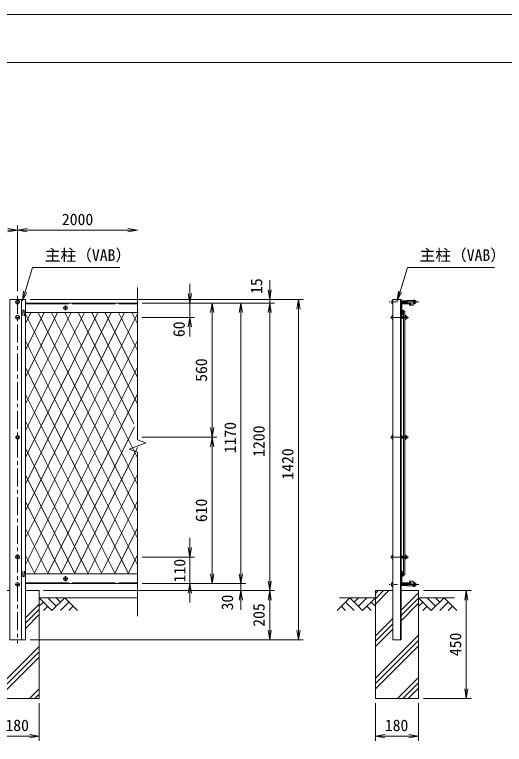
# Model space of a CAD drawing. Units: millimetres, scale not verified. Extents: x -4200 to 4200, y -2970 to 2970.
# Drawn here: x -1392 to 649, y -75 to 2970 of the extents above; entities that cross this region are included whole.
import ezdxf
from ezdxf.enums import TextEntityAlignment as Align

# ---------------------------------------------------------------- set-up
doc = ezdxf.new("R2010")
doc.units = ezdxf.units.MM
doc.header["$LTSCALE"] = 15
doc.linetypes.add('CHAIN1', pattern=[8, 5, -1, 1, -1])
doc.linetypes.add('LONG_DASHED2', pattern=[13, 12, -1])
for name, color, linetype, lineweight in [('0-0_D-STR1', 1, 'Continuous', 9), ('0-1_D-BMK', 2, 'CHAIN1', 9), ('0-2_D-STR-DIM', 7, 'Continuous', 9), ('0-3_D-BGD', 7, 'Continuous', 9), ('0-4_D-STR4', 7, 'Continuous', 9), ('0-5_D-DCR-HCH', 7, 'Continuous', 9), ('0-6_D-STR3', 3, 'Continuous', 9), ('0-7_0', 7, 'Continuous', 9), ('0-9_D-STR-TXT', 7, 'Continuous', 9), ('0-A_D-STR2', 7, 'Continuous', 9), ('0-B_D-TTL', 2, 'Continuous', 9)]:
    doc.layers.add(name, color=color, linetype=linetype, lineweight=lineweight)
doc.styles.add('ＭＳ ゴシック', font='')
doc.styles.get('ＭＳ ゴシック').set_extended_font_data('MS Gothic')

# ---------------------------------------------------------------- blocks, each defined once
blk = doc.blocks.new('_Open')
at = {"layer": '0-7_0'}
blk.add_line((-15, 2.5), (0, 0), dxfattribs=at)
blk.add_lwpolyline([(-15, -2.5), (0, 0), (-15, 0)], dxfattribs=at)

msp = doc.modelspace()

# ---------------------------------------------------------------- linework, layer by layer
at = {"layer": '0-0_D-STR1'}
for p, q in [((-1363.9, 361.44), (-1363.9, 1781.44)), ((-1347.4, 361.44), (-1347.4, 1781.44)), ((-1347.4, 1766.44), (-879.9, 1766.44)), ((219.1, 1781.44), (184.1, 1781.44)), ((184.1, 361.44), (184.1, 1781.44)), ((216.1, 361.44), (216.1, 1781.44)), ((219.1, 361.44), (219.1, 1781.44)), ((259.1, 1766.44), (224.1, 1766.44)), ((259.1, 1765.44), (259.1, 1766.44)), ((219.1, 1761.44), (219.1, 1726.44)), ((222.1, 1758.94), (222.1, 1728.44)), ((226.1, 1736.82), (229.1, 1736.82)), ((226.1, 1736.82), (226.1, 1726.94)), ((257.1, 1763.44), (226.6, 1763.44)), ((229.1, 1736.82), (229.1, 1725.82)), ((-1357.9, 1734.82), (-1358.65, 1713.32)), ((-1351.9, 1734.82), (-1351.15, 1713.32)), ((-879.9, 1726.44), (-1347.4, 1726.44)), ((226.1, 1726.94), (219.1, 1717.89)), ((220.1, 1726.44), (219.1, 1726.44)), ((229.1, 1725.82), (219.1, 1713.32)), ((219.1, 1717.89), (219.1, 1713.32)), ((229.1, 1732.44), (229.1, 632.44)), ((229.1, 1732.44), (235.1, 1732.44)), ((235.1, 1732.44), (235.1, 632.44)), ((-1357.9, 626.77), (-1358.65, 648.27)), ((-1351.9, 626.77), (-1351.15, 648.27)), ((229.1, 637.17), (219.1, 649.67)), ((219.1, 645.1), (219.1, 649.67)), ((226.1, 636.05), (219.1, 645.1)), ((-879.9, 636.44), (-1347.4, 636.44)), ((220.1, 636.44), (219.1, 636.44)), ((219.1, 601.44), (219.1, 636.44)), ((222.1, 603.94), (222.1, 634.44)), ((226.1, 626.17), (226.1, 636.05)), ((226.1, 626.17), (229.1, 626.17)), ((229.1, 626.17), (229.1, 637.17)), ((229.1, 632.44), (235.1, 632.44)), ((-1347.4, 596.44), (-879.9, 596.44)), ((259.1, 596.44), (224.1, 596.44)), ((257.1, 599.44), (226.6, 599.44)), ((259.1, 597.44), (259.1, 596.44)), ((-1412.4, 361.44), (-1347.4, 361.44)), ((219.1, 361.44), (184.1, 361.44))]:
    msp.add_line(p, q, dxfattribs=at)
at = {"layer": '0-0_D-STR1', "linetype": 'LONG_DASHED2'}
for p, q in [((-1347.4, 1763.44), (-879.9, 1763.44)), ((-1347.4, 599.44), (-879.9, 599.44))]:
    msp.add_line(p, q, dxfattribs=at)
at = {"layer": '0-0_D-STR1'}
msp.add_lwpolyline([(-1412.4, 361.44), (-1412.4, 1781.44), (-1347.4, 1781.44)], dxfattribs=at)
for centre, radius, start, end in [((224.1, 1761.44), 5, 90, 180), ((-1354.9, 1733.57), 3.25, 22.61986, 157.38014), ((226.6, 1758.94), 4.5, 90, 180), ((257.1, 1765.44), 2, 270, 0), ((220.1, 1728.44), 2, 270, 0), ((-1354.9, 628.02), 3.25, 202.61986, 337.38014), ((220.1, 634.44), 2, 0, 90), ((224.1, 601.44), 5, 180, 270), ((226.6, 603.94), 4.5, 180, 270), ((257.1, 597.44), 2, 0, 90)]:
    msp.add_arc(centre, radius, start, end, dxfattribs=at)
at = {"layer": '0-1_D-BMK'}
for p, q in [((-1369.9, 1770.94), (-1389.9, 1770.94)), ((-1379.9, 1796.44), (-1379.9, 346.44)), ((293.33, 1770.94), (169.1, 1770.94)), ((-1169.9, 1746.44), (-1189.9, 1746.44)), ((-1179.9, 1756.44), (-1179.9, 1736.44)), ((-1369.9, 1706.44), (-1389.9, 1706.44)), ((250.1, 1706.44), (172.1, 1706.44)), ((-1369.9, 1206.44), (-1389.9, 1206.44)), ((250.1, 1206.44), (172.1, 1206.44)), ((-1369.9, 706.44), (-1389.9, 706.44)), ((250.1, 706.44), (172.1, 706.44)), ((-1169.9, 616.44), (-1189.9, 616.44)), ((-1179.9, 606.44), (-1179.9, 626.44)), ((-1369.9, 591.94), (-1389.9, 591.94)), ((293.33, 591.94), (169.1, 591.94))]:
    msp.add_line(p, q, dxfattribs=at)
at = {"layer": '0-2_D-STR-DIM'}
for p, q in [((-1379.9, 1816.44), (-1379.9, 2090.22)), ((-1379.9, 1816.44), (-1379.9, 2090.22)), ((-1339.9, 2070.22), (-919.9, 2070.22)), ((-328.86, 1821.44), (-328.86, 1861.44)), ((-879.9, 1830.89), (-879.9, 1195.67)), ((-661.9, 1806.44), (-661.9, 1846.44)), ((-1327.4, 1781.44), (-308.86, 1781.44)), ((-1327.4, 1781.44), (-188.86, 1781.44)), ((-859.9, 1766.44), (-548.86, 1766.44)), ((-859.9, 1766.44), (-428.86, 1766.44)), ((-859.9, 1766.44), (-308.86, 1766.44)), ((-859.9, 1766.44), (-308.86, 1766.44)), ((-839.9, 1766.44), (-641.9, 1766.44)), ((-661.9, 1766.44), (-661.9, 1706.44)), ((-328.86, 1766.44), (-328.86, 1781.44)), ((-208.86, 401.44), (-208.86, 1741.44)), ((-859.9, 1706.44), (-641.9, 1706.44)), ((-568.86, 1246.44), (-568.86, 1726.44)), ((-448.86, 1726.44), (-448.86, 636.44)), ((-328.86, 1726.44), (-328.86, 606.44)), ((-328.86, 1726.44), (-328.86, 1686.44)), ((-661.9, 1666.44), (-661.9, 1626.44)), ((-844.67, 1182.84), (-879.9, 1195.67)), ((-859.9, 1206.44), (-548.86, 1206.44)), ((-859.9, 1206.44), (-548.86, 1206.44)), ((-915.14, 1157.19), (-844.67, 1182.84)), ((-568.86, 636.44), (-568.86, 1166.44)), ((-879.9, 1144.36), (-915.14, 1157.19)), ((-879.9, 1144.36), (-879.9, 459.14)), ((-661.9, 746.44), (-661.9, 786.44)), ((-859.9, 706.44), (-641.9, 706.44)), ((-661.9, 596.44), (-661.9, 706.44)), ((-448.86, 636.44), (-448.86, 676.44)), ((-859.9, 596.44), (-548.86, 596.44)), ((-859.9, 596.44), (-428.86, 596.44)), ((-859.9, 596.44), (-428.86, 596.44)), ((-839.9, 596.44), (-641.9, 596.44)), ((-448.86, 596.44), (-448.86, 566.44)), ((-1272.13, 566.44), (-308.86, 566.44)), ((-1269.9, 566.44), (-428.86, 566.44)), ((-1269.9, 566.44), (-308.86, 566.44)), ((-661.9, 556.44), (-661.9, 516.44)), ((311.6, 566.44), (510.61, 566.44)), ((-448.86, 526.44), (-448.86, 486.44)), ((-328.86, 526.44), (-328.86, 401.44)), ((490.61, 156.44), (490.61, 526.44)), ((-1327.4, 361.44), (-308.86, 361.44)), ((-1327.4, 361.44), (-188.86, 361.44)), ((-1289.9, 96.44), (-1289.9, -60.88)), ((111.6, 96.44), (111.6, -60.88)), ((291.6, 96.44), (291.6, -60.88)), ((311.6, 116.44), (510.61, 116.44)), ((-1429.9, -40.88), (-1329.9, -40.88)), ((151.6, -40.88), (251.6, -40.88))]:
    msp.add_line(p, q, dxfattribs=at)
at = {"layer": '0-3_D-BGD'}
for p, q in [((-1289.9, 536.44), (-879.9, 536.44)), ((-38.4, 536.44), (111.6, 536.44)), ((441.6, 536.44), (291.6, 536.44))]:
    msp.add_line(p, q, dxfattribs=at)
at = {"layer": '0-4_D-STR4'}
for p, q in [((-1289.9, 566.44), (-1347.4, 566.44)), ((-1289.9, 566.44), (-1289.9, 116.44)), ((111.6, 566.44), (111.6, 116.44)), ((184.1, 566.44), (111.6, 566.44)), ((291.6, 566.44), (219.1, 566.44)), ((291.6, 566.44), (291.6, 116.44)), ((-1289.9, 116.44), (-1469.9, 116.44)), ((291.6, 116.44), (111.6, 116.44))]:
    msp.add_line(p, q, dxfattribs=at)
at = {"layer": '0-5_D-DCR-HCH'}
for p, q in [((111.6, 510.17), (167.87, 566.44)), ((111.6, 532.27), (145.77, 566.44)), ((111.6, 554.36), (123.68, 566.44)), ((219.1, 485.09), (291.6, 557.59)), ((-1236.69, 483.23), (-1289.9, 536.44)), ((-1272.17, 518.7), (-1289.9, 501.05)), ((-1218.95, 500.97), (-1254.43, 536.44)), ((-1183.48, 536.44), (-1236.69, 483.23)), ((-1201.12, 518.61), (-1218.95, 536.44)), ((-1165.74, 518.7), (-1201.38, 483.23)), ((-1183.48, 536.44), (-1130.27, 483.23)), ((5.17, 536.44), (-48.04, 483.23)), ((-12.56, 518.7), (23.07, 483.23)), ((5.17, 536.44), (58.39, 483.23)), ((22.91, 518.7), (40.65, 536.44)), ((40.65, 500.97), (76.12, 536.44)), ((58.39, 483.23), (111.6, 536.44)), ((93.86, 518.7), (111.6, 501.05)), ((219.1, 462.99), (291.6, 535.49)), ((344.81, 483.23), (291.6, 536.44)), ((309.34, 518.7), (291.6, 501.05)), ((362.55, 500.97), (327.07, 536.44)), ((398.02, 536.44), (344.81, 483.23)), ((380.38, 518.61), (362.55, 536.44)), ((415.76, 518.7), (380.12, 483.23)), ((398.02, 536.44), (451.23, 483.23)), ((-1347.4, 452.8), (-1289.9, 510.3)), ((-1347.4, 430.7), (-1289.9, 488.2)), ((-1254.43, 500.97), (-1272.25, 483.23)), ((-1148.01, 500.97), (-1165.82, 483.23)), ((-30.3, 500.97), (-12.48, 483.23)), ((76.12, 500.97), (93.94, 483.23)), ((219.1, 440.89), (291.6, 513.39)), ((327.07, 500.97), (309.25, 483.23)), ((433.5, 500.97), (415.68, 483.23)), ((-1347.4, 408.6), (-1289.9, 466.1)), ((111.6, 377.59), (184.1, 450.09)), ((111.6, 355.49), (184.1, 427.99)), ((111.6, 333.39), (184.1, 405.89)), ((111.6, 200.81), (291.6, 380.81)), ((111.6, 178.71), (291.6, 358.71)), ((111.6, 156.61), (291.6, 336.61)), ((-1469.9, 153.52), (-1289.9, 333.52)), ((-1469.9, 131.42), (-1289.9, 311.42)), ((-1462.79, 116.44), (-1289.9, 289.33)), ((204.01, 116.44), (291.6, 204.03)), ((-1330.21, 116.44), (-1289.9, 156.74)), ((226.1, 116.44), (291.6, 181.94)), ((248.2, 116.44), (291.6, 159.84)), ((-1308.11, 116.44), (-1289.9, 134.65))]:
    msp.add_line(p, q, dxfattribs=at)
for points in [[(-1469.9, 116.44), (-1289.9, 116.44), (-1289.9, 566.44), (-1347.4, 566.44), (-1347.4, 361.44), (-1412.4, 361.44), (-1412.4, 566.44), (-1469.9, 566.44)], [(111.6, 116.44), (291.6, 116.44), (291.6, 566.44), (219.1, 566.44), (219.1, 361.44), (184.1, 361.44), (184.1, 566.44), (111.6, 566.44)]]:
    msp.add_lwpolyline(points, close=True, dxfattribs=at)
at = {"layer": '0-6_D-STR3'}
for p, q in [((180.1, 1775.94), (180.1, 1765.94)), ((183.1, 1778.94), (184.1, 1778.94)), ((184.1, 1778.94), (184.1, 1762.94)), ((219.1, 1774.94), (244.35, 1774.94)), ((219.1, 1774.19), (244.35, 1774.19)), ((219.1, 1767.69), (244.35, 1767.69)), ((219.1, 1766.94), (244.35, 1766.94)), ((244.35, 1776.94), (244.35, 1766.44)), ((269.35, 1776.94), (244.35, 1776.94)), ((259.1, 1766.44), (244.35, 1766.44)), ((269.35, 1777.17), (269.35, 1764.83)), ((269.35, 1777.17), (269.35, 1764.83)), ((269.35, 1776.94), (269.35, 1756.94)), ((270.35, 1779.04), (274.85, 1779.04)), ((274.85, 1774.99), (270.35, 1774.99)), ((274.85, 1766.89), (270.35, 1766.89)), ((275.85, 1777.17), (275.85, 1764.83)), ((275.85, 1777.17), (275.85, 1764.83)), ((183.1, 1762.94), (184.1, 1762.94)), ((254.35, 1761.94), (254.35, 1756.94)), ((259.1, 1761.94), (254.35, 1761.94)), ((269.35, 1756.94), (254.35, 1756.94)), ((270.35, 1762.84), (274.85, 1762.84)), ((180.1, 1711.44), (180.1, 1701.44)), ((183.1, 1714.44), (184.1, 1714.44)), ((184.1, 1714.44), (184.1, 1698.44)), ((219.1, 1710.44), (229.1, 1710.44)), ((235.1, 1713.95), (238.87, 1713.95)), ((235.1, 1710.19), (238.87, 1710.19)), ((238.87, 1713.95), (239.6, 1712.69)), ((238.87, 1713.95), (239.6, 1712.69)), ((239.6, 1700.19), (239.6, 1712.69)), ((239.6, 1710.44), (242.9, 1710.44)), ((242.9, 1710.44), (244.1, 1709.24)), ((242.9, 1710.44), (242.9, 1702.44)), ((244.1, 1709.24), (244.1, 1703.64)), ((183.1, 1698.44), (184.1, 1698.44)), ((219.1, 1702.44), (229.1, 1702.44)), ((235.1, 1702.69), (238.87, 1702.69)), ((235.1, 1698.93), (238.87, 1698.93)), ((238.87, 1698.93), (239.6, 1700.19)), ((239.6, 1702.44), (242.9, 1702.44)), ((242.9, 1702.44), (244.1, 1703.64)), ((180.1, 1211.44), (180.1, 1201.44)), ((183.1, 1214.44), (184.1, 1214.44)), ((183.1, 1198.44), (184.1, 1198.44)), ((184.1, 1214.44), (184.1, 1198.44)), ((219.1, 1210.44), (229.1, 1210.44)), ((219.1, 1202.44), (229.1, 1202.44)), ((235.1, 1213.95), (238.87, 1213.95)), ((235.1, 1210.19), (238.87, 1210.19)), ((235.1, 1202.69), (238.87, 1202.69)), ((235.1, 1198.93), (238.87, 1198.93)), ((238.87, 1213.95), (239.6, 1212.69)), ((238.87, 1198.93), (239.6, 1200.19)), ((239.6, 1200.19), (239.6, 1212.69)), ((239.6, 1210.44), (242.9, 1210.44)), ((239.6, 1202.44), (242.9, 1202.44)), ((242.9, 1210.44), (244.1, 1209.24)), ((242.9, 1210.44), (242.9, 1202.44)), ((242.9, 1202.44), (244.1, 1203.64)), ((244.1, 1209.24), (244.1, 1203.64)), ((180.1, 711.44), (180.1, 701.44)), ((183.1, 714.44), (184.1, 714.44)), ((184.1, 714.44), (184.1, 698.44)), ((219.1, 710.44), (229.1, 710.44)), ((219.1, 702.44), (229.1, 702.44)), ((235.1, 713.95), (238.87, 713.95)), ((235.1, 710.19), (238.87, 710.19)), ((235.1, 702.69), (238.87, 702.69)), ((238.87, 713.95), (239.6, 712.69)), ((239.6, 700.19), (239.6, 712.69)), ((239.6, 710.44), (242.9, 710.44)), ((239.6, 702.44), (242.9, 702.44)), ((242.9, 710.44), (244.1, 709.24)), ((242.9, 710.44), (242.9, 702.44)), ((242.9, 702.44), (244.1, 703.64)), ((244.1, 709.24), (244.1, 703.64)), ((183.1, 698.44), (184.1, 698.44)), ((235.1, 698.93), (238.87, 698.93)), ((238.87, 698.93), (239.6, 700.19)), ((178.8, 598.24), (179.49, 599.45)), ((178.8, 585.64), (178.8, 598.24)), ((178.8, 585.64), (179.49, 584.43)), ((184.1, 599.45), (179.49, 599.45)), ((184.1, 595.69), (179.49, 595.69)), ((184.1, 588.19), (179.49, 588.19)), ((184.1, 584.43), (179.49, 584.43)), ((184.1, 584.43), (184.1, 599.45)), ((219.1, 595.94), (244.35, 595.94)), ((219.1, 595.19), (244.35, 595.19)), ((219.1, 588.69), (244.35, 588.69)), ((219.1, 587.94), (244.35, 587.94)), ((259.1, 596.44), (244.35, 596.44)), ((244.35, 585.94), (244.35, 596.44)), ((269.35, 585.94), (244.35, 585.94)), ((269.35, 605.94), (254.35, 605.94)), ((254.35, 600.94), (254.35, 605.94)), ((259.1, 600.94), (254.35, 600.94)), ((269.35, 585.94), (269.35, 605.94)), ((269.35, 585.71), (269.35, 598.05)), ((269.35, 585.71), (269.35, 598.05)), ((270.35, 600.04), (274.85, 600.04)), ((274.85, 595.99), (270.35, 595.99)), ((274.85, 587.89), (270.35, 587.89)), ((270.35, 583.84), (274.85, 583.84)), ((275.85, 585.71), (275.85, 598.05)), ((275.85, 585.71), (275.85, 598.05))]:
    msp.add_line(p, q, dxfattribs=at)
msp.add_lwpolyline([(-1373.4, 1210.19), (-1379.9, 1213.95), (-1386.4, 1210.19), (-1386.4, 1202.69), (-1379.9, 1198.93), (-1373.4, 1202.69)], close=True, dxfattribs=at)
for centre, radius in [((-1379.9, 1770.94), 8), ((-1179.9, 1746.44), 8), ((-1379.9, 1706.44), 8), ((-1379.9, 1206.44), 6.25), ((-1379.9, 706.44), 8), ((-1179.9, 616.44), 8), ((-1379.9, 591.94), 8)]:
    msp.add_circle(centre, radius, dxfattribs=at)
for centre, radius, start, end in [((183.1, 1775.94), 3, 90, 180), ((259.1, 1764.19), 2.25, 270, 90), ((271.89, 1777.02), 2.54, 127.21089, 232.78911), ((278.05, 1770.94), 8.7, 152.26063, 207.73937), ((271.9, 1764.87), 2.55, 127.42505, 232.57495), ((273.31, 1777.02), 2.54, 307.21089, 52.78911), ((267.15, 1770.94), 8.7, 332.26063, 27.73937), ((273.3, 1764.87), 2.55, 307.42505, 52.57495), ((276.22, 1777.89), 0.5, 189.83916, 262.83194), ((275.35, 1770.94), 6.5, 277.16806, 82.83194), ((183.1, 1765.94), 3, 180, 270), ((276.22, 1764), 0.5, 97.16806, 163.42019), ((183.1, 1711.44), 3, 90, 180), ((236.13, 1712.07), 3.32, 325.61586, 34.38414), ((227.03, 1706.44), 12.42, 342.4121, 17.5879), ((183.1, 1701.44), 3, 180, 270), ((236.13, 1700.81), 3.32, 325.61585, 34.38416), ((183.1, 1211.44), 3, 90, 180), ((183.1, 1201.44), 3, 180, 270), ((236.13, 1212.07), 3.32, 325.61586, 34.38414), ((227.03, 1206.44), 12.42, 342.4121, 17.5879), ((236.13, 1200.81), 3.32, 325.61585, 34.38416), ((183.1, 711.44), 3, 90, 180), ((183.1, 701.44), 3, 180, 270), ((236.13, 712.07), 3.32, 325.61586, 34.38414), ((227.03, 706.44), 12.42, 342.4121, 17.5879), ((236.13, 700.81), 3.32, 325.61585, 34.38416), ((191.33, 591.94), 12.42, 162.4121, 197.5879), ((182.24, 597.57), 3.32, 145.61585, 214.38415), ((182.24, 586.31), 3.32, 145.61585, 214.38415), ((259.1, 598.69), 2.25, 270, 90), ((271.9, 598.02), 2.55, 127.42505, 232.57495), ((278.05, 591.94), 8.7, 152.26063, 207.73937), ((271.89, 585.87), 2.54, 127.21089, 232.78911), ((273.3, 598.02), 2.55, 307.42505, 52.57495), ((267.15, 591.94), 8.7, 332.26063, 27.73937), ((273.31, 585.87), 2.54, 307.21089, 52.78911), ((276.22, 585), 0.5, 97.16806, 170.16084), ((276.22, 598.89), 0.5, 196.57981, 262.83194), ((275.35, 591.94), 6.5, 277.16806, 82.83194)]:
    msp.add_arc(centre, radius, start, end, dxfattribs=at)
at = {"layer": '0-9_D-STR-TXT'}
for points in [[(-953.7, 1915.32), (-1317.57, 1915.32), (-1359.26, 1777.66)], [(608.77, 1915.32), (244.9, 1915.32), (203.21, 1777.66)]]:
    msp.add_lwpolyline(points, dxfattribs=at)
at = {"layer": '0-A_D-STR2'}
for p, q in [((-1324.87, 1726.44), (-1347.4, 1681.38)), ((-1268.97, 1726.44), (-1347.4, 1569.57)), ((-1213.07, 1726.44), (-1347.4, 1457.77)), ((-1157.17, 1726.44), (-1347.4, 1345.97)), ((-1101.27, 1726.44), (-1347.4, 1234.16)), ((-1045.36, 1726.44), (-1347.4, 1122.36)), ((-989.46, 1726.44), (-1347.4, 1010.56)), ((-933.56, 1726.44), (-1347.4, 898.75)), ((-877.66, 1726.44), (-1347.4, 786.95)), ((-879.9, 785.36), (-1347.4, 1720.35)), ((-879.9, 897.16), (-1294.55, 1726.44)), ((-879.9, 1008.97), (-1238.64, 1726.44)), ((-879.9, 1120.77), (-1182.74, 1726.44)), ((-895.74, 1264.25), (-1126.84, 1726.44)), ((-879.9, 1344.37), (-1070.94, 1726.44)), ((-879.9, 1456.18), (-1015.04, 1726.44)), ((-879.9, 1567.98), (-959.13, 1726.44)), ((-879.9, 1679.78), (-903.23, 1726.44)), ((-879.9, 1610.15), (-1347.4, 675.15)), ((-879.9, 673.56), (-1347.4, 1608.55)), ((-917.25, 636.44), (-1347.4, 1496.75)), ((-879.9, 1498.34), (-1310.86, 636.44)), ((-973.15, 636.44), (-1347.4, 1384.95)), ((-879.9, 1386.54), (-1254.95, 636.44)), ((-1029.05, 636.44), (-1347.4, 1273.14)), ((-892.75, 1249.04), (-1199.05, 636.44)), ((-1084.95, 636.44), (-1347.4, 1161.34)), ((-879.9, 1162.93), (-1143.15, 636.44)), ((-1140.85, 636.44), (-1347.4, 1049.54)), ((-879.9, 1051.13), (-1087.25, 636.44)), ((-1196.76, 636.44), (-1347.4, 937.74)), ((-879.9, 939.33), (-1031.35, 636.44)), ((-1252.66, 636.44), (-1347.4, 825.93)), ((-879.9, 827.52), (-975.45, 636.44)), ((-1308.56, 636.44), (-1347.4, 714.13)), ((-879.9, 715.72), (-919.54, 636.44))]:
    msp.add_line(p, q, dxfattribs=at)
at = {"layer": '0-B_D-TTL', "color": 7}
msp.add_lwpolyline([(-4199.93, -2969.98), (4200.07, -2969.98), (4200.07, 2970.02), (-4199.93, 2970.02)], close=True, dxfattribs=at)
at = {"layer": '0-B_D-TTL'}
msp.add_lwpolyline([(-3899.93, 2770.02), (3900.07, 2770.02), (3900.07, -2769.98), (-3899.93, -2769.98)], close=True, dxfattribs=at)

# ---------------------------------------------------------------- block references
at = {"layer": '0-2_D-STR-DIM', "xscale": 2.666667, "yscale": 2.666667}
for p in [(-1379.9, 2070.22), (-879.9, 2070.22), (-1289.9, -40.88), (291.6, -40.88)]:
    msp.add_blockref('_Open', p, dxfattribs=at)
for p, rotation in [((-1379.9, 2070.22), 180), ((-661.9, 1766.44), 270), ((-328.86, 1781.44), 270), ((-568.86, 1766.44), 90), ((-448.86, 1766.44), 90), ((-328.86, 1766.44), 90), ((-328.86, 1766.44), 90), ((-208.86, 1781.44), 90), ((-661.9, 1706.44), 90), ((-568.86, 1206.44), 270), ((-568.86, 1206.44), 90), ((-661.9, 706.44), 270), ((-568.86, 596.44), 270), ((-448.86, 596.44), 270), ((-448.86, 596.44), 270), ((-661.9, 596.44), 90), ((-328.86, 566.44), 270), ((-448.86, 566.44), 90), ((-328.86, 566.44), 90), ((490.61, 566.44), 90), ((-328.86, 361.44), 270), ((-208.86, 361.44), 270), ((490.61, 116.44), 270), ((111.6, -40.88), 180)]:
    msp.add_blockref('_Open', p, dxfattribs=dict(at, rotation=rotation))
at = {"layer": '0-9_D-STR-TXT', "xscale": 2.666667, "yscale": 2.666667, "rotation": 253.14944}
for p in [(-1359.84, 1775.74), (202.63, 1775.74)]:
    msp.add_blockref('_Open', p, dxfattribs=at)

# ---------------------------------------------------------------- texts
at = {"layer": '0-2_D-STR-DIM', "style": 'ＭＳ ゴシック'}
for s, p in [('2000', (-1195.15, 2076.97)), ('180', (-1430.55, -34.13)), ('180', (150.95, -34.13))]:
    msp.add_text(s, height=48.06, dxfattribs=at).set_placement(p, align=Align.BOTTOM_LEFT)
for s, p in [('15', (-345.8, 1804.28)), ('60', (-668.71, 1624.27)), ('560', (-575.6, 1437.57)), ('1170', (-455.6, 1139.54)), ('1200', (-335.6, 1124.54)), ('1420', (-215.6, 1029.54)), ('610', (-575.6, 852.19)), ('110', (-665.9, 600.79)), ('30', (-467.12, 484.02)), ('205', (-335.6, 415.59)), ('450', (483.86, 292.94))]:
    msp.add_text(s, height=48.06, rotation=90, dxfattribs=at).set_placement(p, align=Align.BOTTOM_LEFT)
at = {"layer": '0-9_D-STR-TXT', "style": 'ＭＳ ゴシック'}
for p in [(-1266.64, 1927.91), (295.83, 1927.91)]:
    msp.add_text('主柱（VAB）', height=48.06, dxfattribs=at).set_placement(p, align=Align.BOTTOM_LEFT)

doc.saveas('drawing.dxf')
